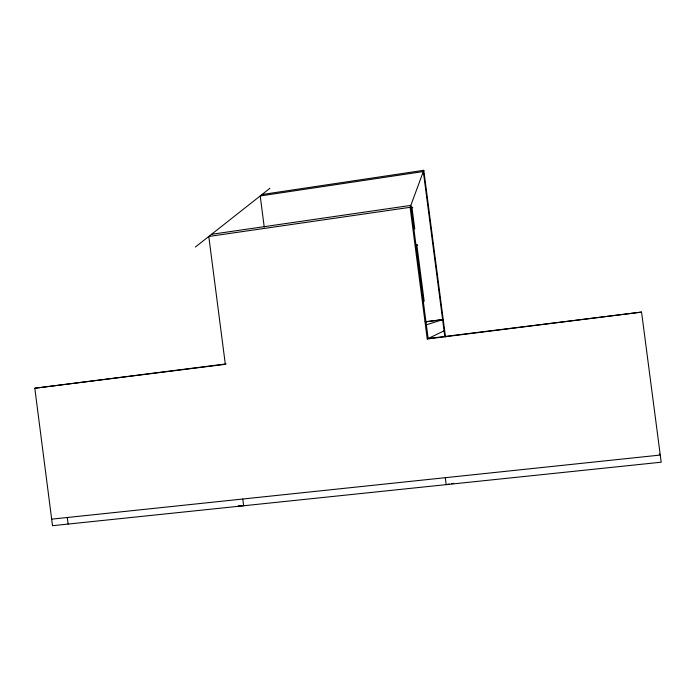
<?xml version="1.0" encoding="UTF-8"?>
<svg xmlns="http://www.w3.org/2000/svg" width="696" height="696" viewBox="0 0 696 696"><rect width="100%" height="100%" fill="white"/><g stroke="black" fill="none" stroke-linecap="round" stroke-linejoin="round"><path stroke-width="1.04" d="M226.113 363.912L34.8 388.229L52.513 525.697L661.2 462.205L641.555 312.086L427.24 338.987L410.101 207.321L423.794 170.303L262 194.532M195.35 247.045L269.926 188.285M427.24 338.987L444.657 330.53M425.43 325.119L443.213 319.473M449.398 484.077L446.188 484.633L445.292 477.691M451.53 483.703L453.67 483.328M211.514 234.308L410.814 205.407L428.136 338.543L641.555 312.086M410.101 207.321L208.783 236.466L225.33 364.321L34.8 388.229M410.623 207.869L412.728 207.565M415.521 245.497L417.626 245.201L416.817 244.766L424.177 301.29M425.117 321.787L442.151 319.612M425.447 321.865L442.621 319.664M51.669 519.146L660.26 455.053L659.208 453.923M238.215 505.87L243.644 505.757L242.774 499.023M423.794 170.303L445.492 336.968M444.77 336.177L423.333 171.547L260.208 195.95L264.236 227.026M411.875 206.799L414.764 229.01M67.277 517.502L68.13 524.071"/></g></svg>
